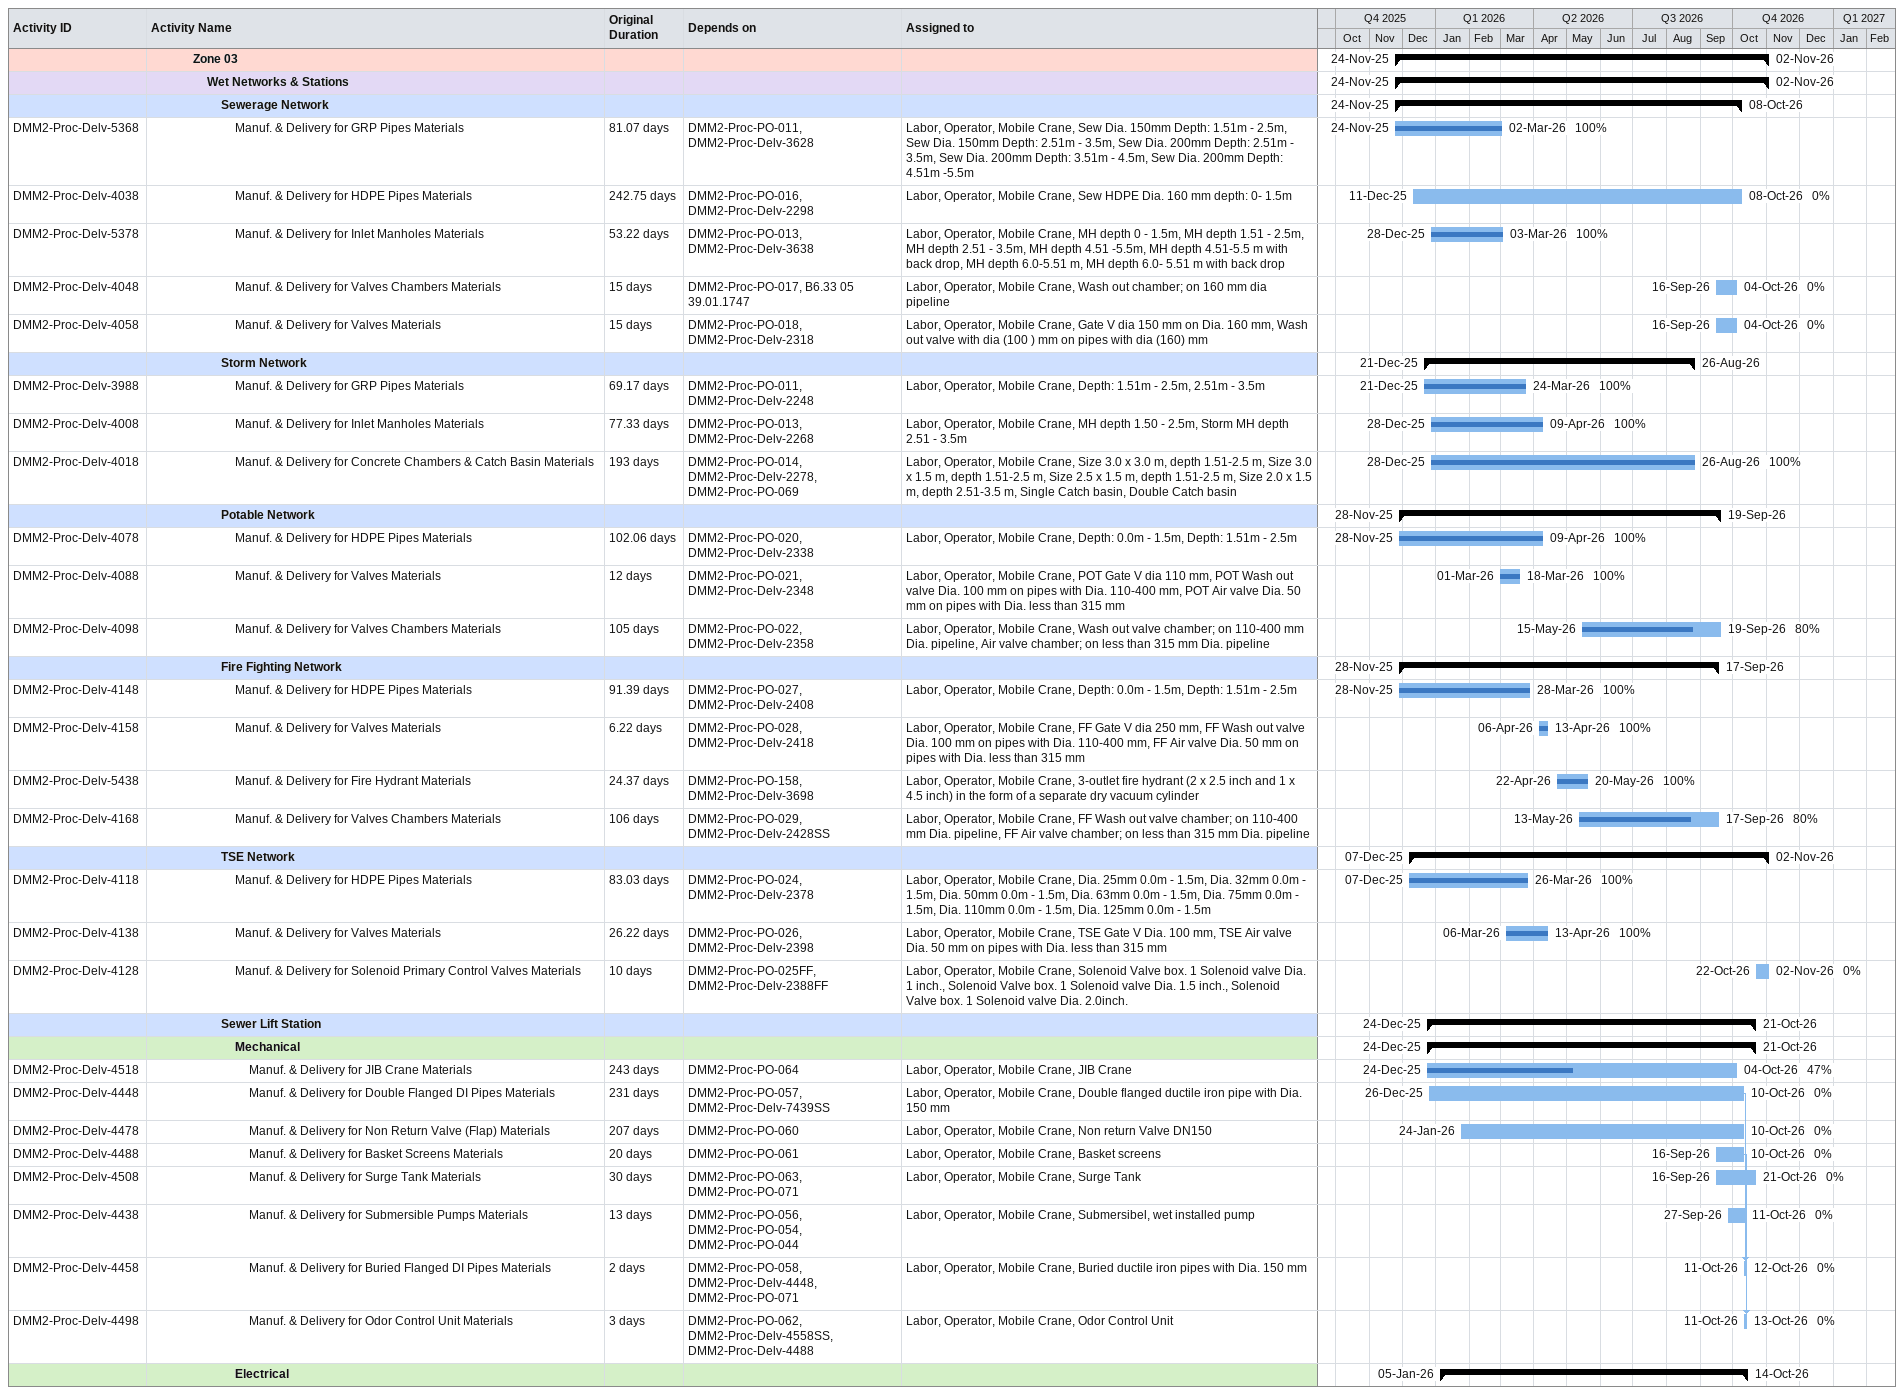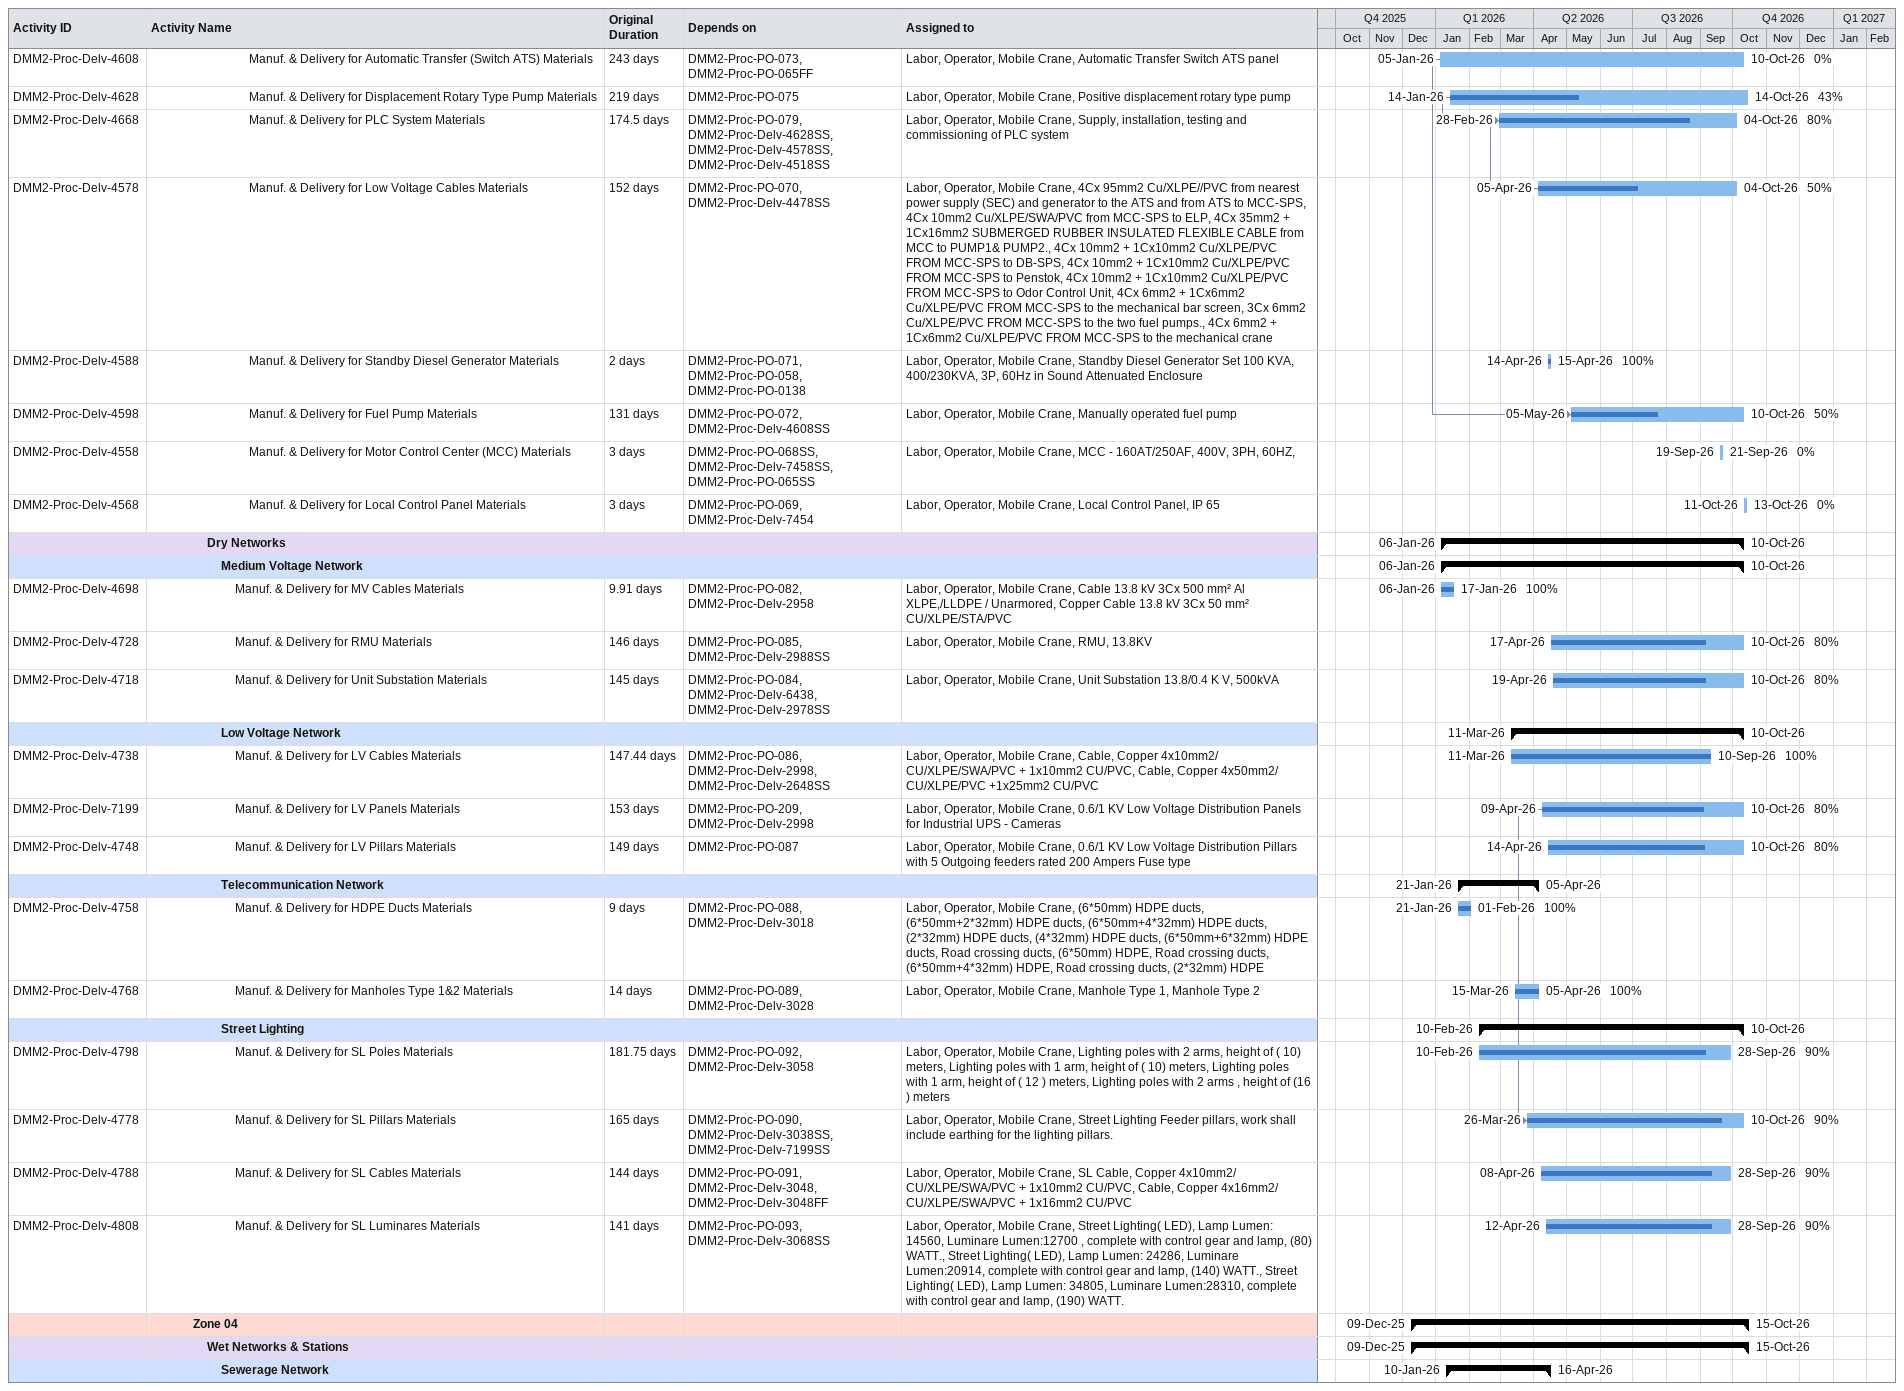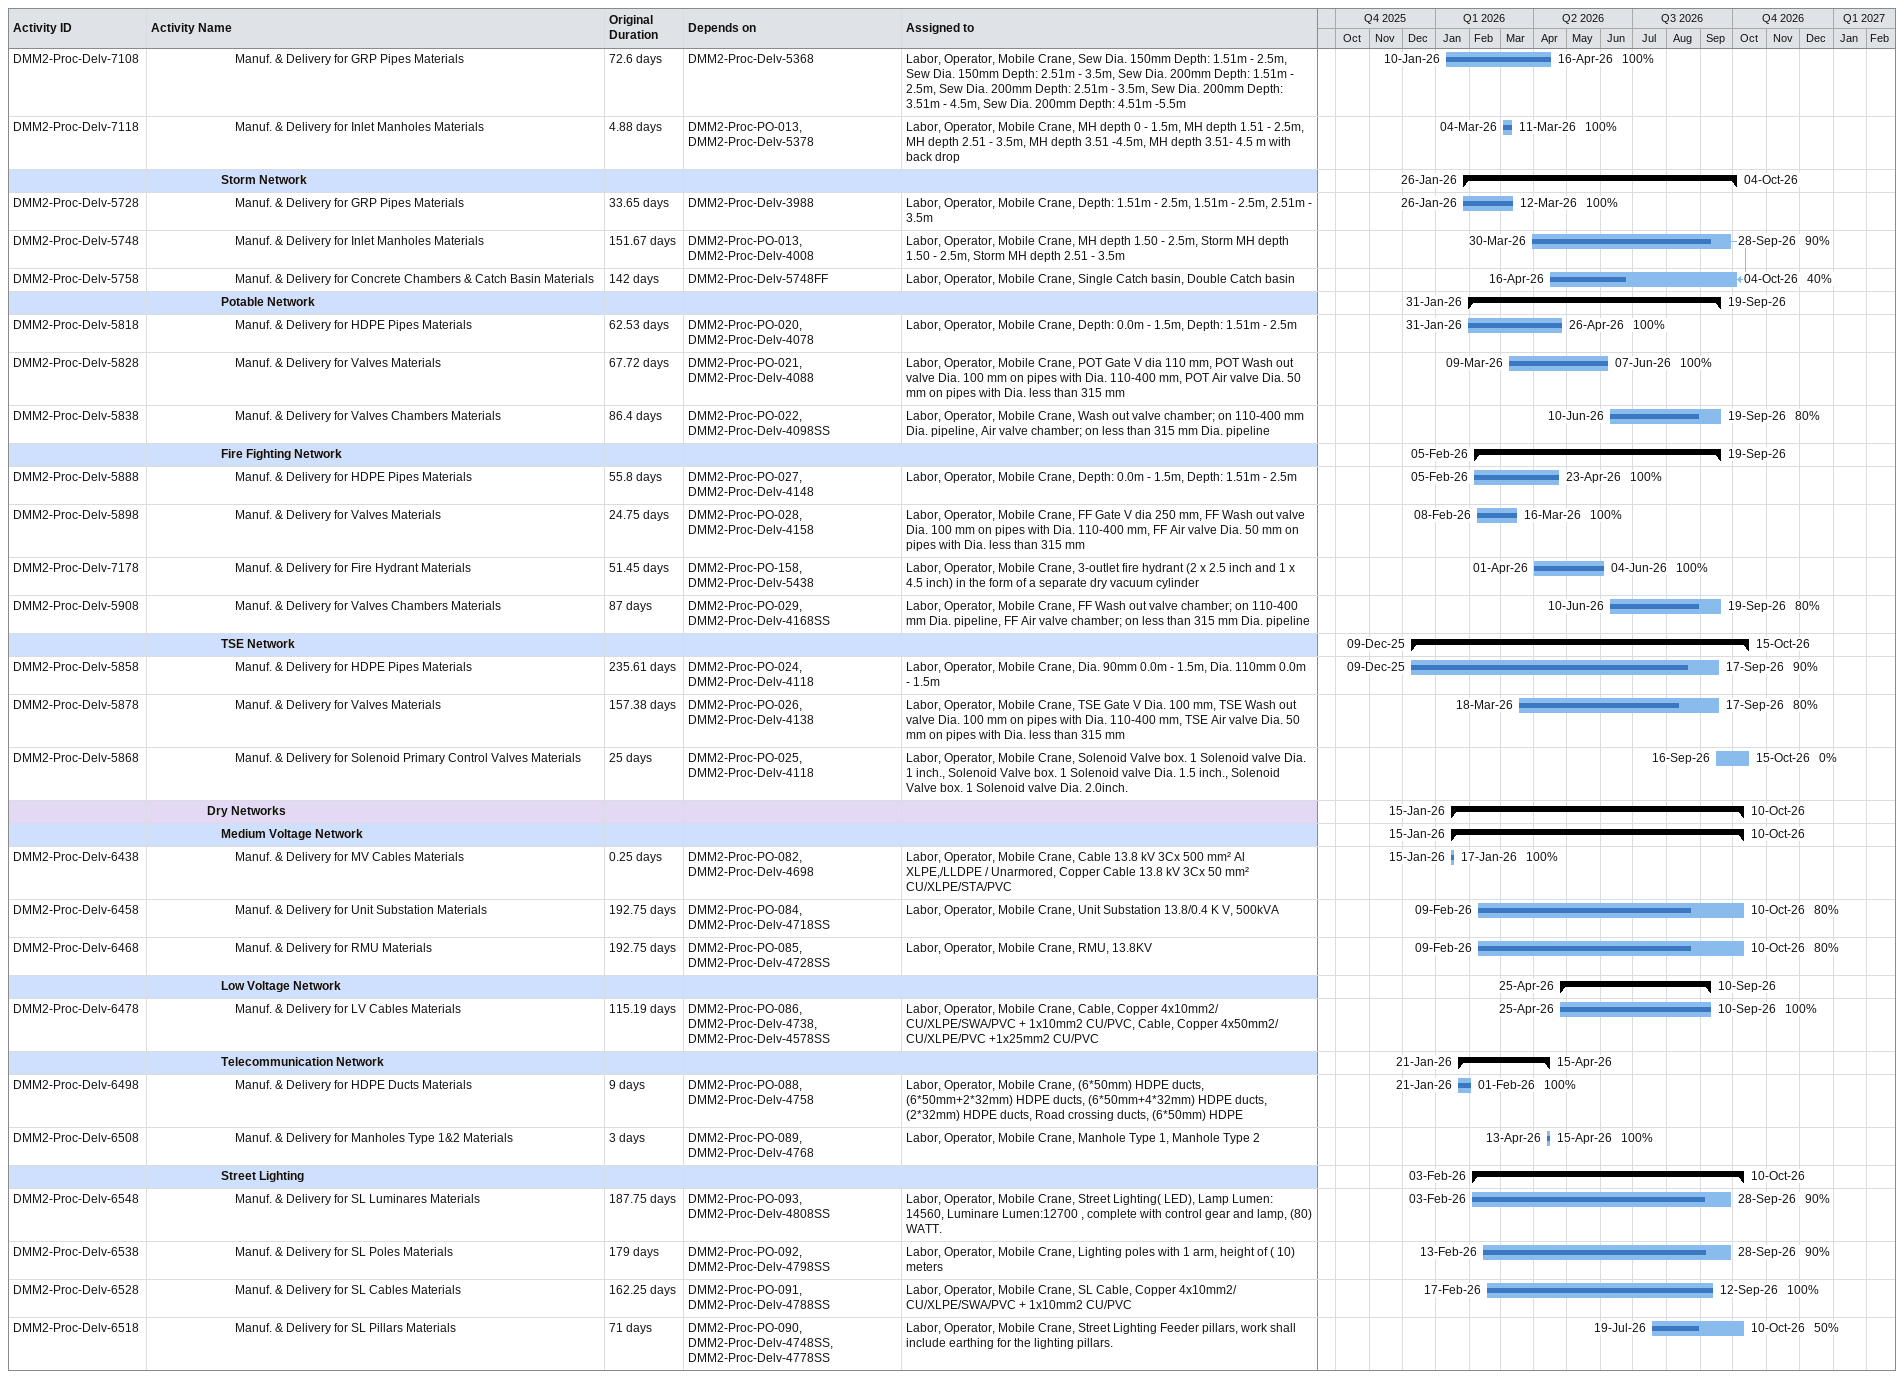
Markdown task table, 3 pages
| ID | Level | Task | Original duration | Start | Finish | Predecessors | Resources | % complete |
|---|---|---|---|---|---|---|---|---|
|  | 4 | **Zone 03** |  | 2025-11-24 | 2026-11-02 |  |  |  |
|  | 5 | **Wet Networks & Stations** |  | 2025-11-24 | 2026-11-02 |  |  |  |
|  | 6 | **Sewerage Network** |  | 2025-11-24 | 2026-10-08 |  |  |  |
| DMM2-Proc-Delv-5368 | 7 | Manuf. & Delivery for GRP Pipes Materials | 81.07d | 2025-11-24 | 2026-03-02 | DMM2-Proc-PO-011, DMM2-Proc-Delv-3628 | Labor, Operator, Mobile Crane, Sew Dia. 150mm Depth: 1.51m - 2.5m, Sew Dia. 150mm Depth: 2.51m - 3.5m, Sew Dia. 200mm Depth: 2.51m - 3.5m, Sew Dia. 200mm Depth: 3.51m - 4.5m, Sew Dia. 200mm Depth: 4.51m -5.5m | 100 |
| DMM2-Proc-Delv-4038 | 7 | Manuf. & Delivery for HDPE Pipes Materials | 242.75d | 2025-12-11 | 2026-10-08 | DMM2-Proc-PO-016, DMM2-Proc-Delv-2298 | Labor, Operator, Mobile Crane, Sew HDPE Dia. 160 mm depth: 0- 1.5m | 0 |
| DMM2-Proc-Delv-5378 | 7 | Manuf. & Delivery for Inlet Manholes Materials | 53.22d | 2025-12-28 | 2026-03-03 | DMM2-Proc-PO-013, DMM2-Proc-Delv-3638 | Labor, Operator, Mobile Crane, MH depth 0 - 1.5m, MH depth 1.51 - 2.5m, MH depth 2.51 - 3.5m, MH depth 4.51 -5.5m, MH depth 4.51-5.5 m with back drop, MH depth 6.0-5.51 m, MH depth 6.0- 5.51 m with back drop | 100 |
| DMM2-Proc-Delv-4048 | 7 | Manuf. & Delivery for Valves Chambers Materials | 15d | 2026-09-16 | 2026-10-04 | DMM2-Proc-PO-017, B6.33 05 39.01.1747 | Labor, Operator, Mobile Crane, Wash out chamber; on 160 mm dia pipeline | 0 |
| DMM2-Proc-Delv-4058 | 7 | Manuf. & Delivery for Valves Materials | 15d | 2026-09-16 | 2026-10-04 | DMM2-Proc-PO-018, DMM2-Proc-Delv-2318 | Labor, Operator, Mobile Crane, Gate V dia 150 mm on Dia. 160 mm, Wash out valve with dia (100 ) mm on pipes with dia (160) mm | 0 |
|  | 6 | **Storm Network** |  | 2025-12-21 | 2026-08-26 |  |  |  |
| DMM2-Proc-Delv-3988 | 7 | Manuf. & Delivery for GRP Pipes Materials | 69.17d | 2025-12-21 | 2026-03-24 | DMM2-Proc-PO-011, DMM2-Proc-Delv-2248 | Labor, Operator, Mobile Crane, Depth: 1.51m - 2.5m, 2.51m - 3.5m | 100 |
| DMM2-Proc-Delv-4008 | 7 | Manuf. & Delivery for Inlet Manholes Materials | 77.33d | 2025-12-28 | 2026-04-09 | DMM2-Proc-PO-013, DMM2-Proc-Delv-2268 | Labor, Operator, Mobile Crane, MH depth 1.50 - 2.5m, Storm MH depth 2.51 - 3.5m | 100 |
| DMM2-Proc-Delv-4018 | 7 | Manuf. & Delivery for Concrete Chambers & Catch Basin Materials | 193d | 2025-12-28 | 2026-08-26 | DMM2-Proc-PO-014, DMM2-Proc-Delv-2278, DMM2-Proc-PO-069 | Labor, Operator, Mobile Crane, Size 3.0 x 3.0 m, depth 1.51-2.5 m, Size 3.0 x 1.5 m, depth 1.51-2.5 m, Size 2.5 x 1.5 m, depth 1.51-2.5 m, Size 2.0 x 1.5 m, depth 2.51-3.5 m, Single Catch basin, Double Catch basin | 100 |
|  | 6 | **Potable Network** |  | 2025-11-28 | 2026-09-19 |  |  |  |
| DMM2-Proc-Delv-4078 | 7 | Manuf. & Delivery for HDPE Pipes Materials | 102.06d | 2025-11-28 | 2026-04-09 | DMM2-Proc-PO-020, DMM2-Proc-Delv-2338 | Labor, Operator, Mobile Crane, Depth: 0.0m - 1.5m, Depth: 1.51m - 2.5m | 100 |
| DMM2-Proc-Delv-4088 | 7 | Manuf. & Delivery for Valves Materials | 12d | 2026-03-01 | 2026-03-18 | DMM2-Proc-PO-021, DMM2-Proc-Delv-2348 | Labor, Operator, Mobile Crane, POT Gate V dia 110 mm, POT Wash out valve Dia. 100 mm on pipes with Dia. 110-400 mm, POT Air valve Dia. 50 mm on pipes with Dia. less than 315 mm | 100 |
| DMM2-Proc-Delv-4098 | 7 | Manuf. & Delivery for Valves Chambers Materials | 105d | 2026-05-15 | 2026-09-19 | DMM2-Proc-PO-022, DMM2-Proc-Delv-2358 | Labor, Operator, Mobile Crane, Wash out valve chamber; on 110-400 mm Dia. pipeline, Air valve chamber; on less than 315 mm Dia. pipeline | 80 |
|  | 6 | **Fire Fighting Network** |  | 2025-11-28 | 2026-09-17 |  |  |  |
| DMM2-Proc-Delv-4148 | 7 | Manuf. & Delivery for HDPE Pipes Materials | 91.39d | 2025-11-28 | 2026-03-28 | DMM2-Proc-PO-027, DMM2-Proc-Delv-2408 | Labor, Operator, Mobile Crane, Depth: 0.0m - 1.5m, Depth: 1.51m - 2.5m | 100 |
| DMM2-Proc-Delv-4158 | 7 | Manuf. & Delivery for Valves Materials | 6.22d | 2026-04-06 | 2026-04-13 | DMM2-Proc-PO-028, DMM2-Proc-Delv-2418 | Labor, Operator, Mobile Crane, FF Gate V dia 250 mm, FF Wash out valve Dia. 100 mm on pipes with Dia. 110-400 mm, FF Air valve Dia. 50 mm on pipes with Dia. less than 315 mm | 100 |
| DMM2-Proc-Delv-5438 | 7 | Manuf. & Delivery for Fire Hydrant Materials | 24.37d | 2026-04-22 | 2026-05-20 | DMM2-Proc-PO-158, DMM2-Proc-Delv-3698 | Labor, Operator, Mobile Crane, 3-outlet fire hydrant (2 x 2.5 inch and 1 x 4.5 inch) in the form of a separate dry vacuum cylinder | 100 |
| DMM2-Proc-Delv-4168 | 7 | Manuf. & Delivery for Valves Chambers Materials | 106d | 2026-05-13 | 2026-09-17 | DMM2-Proc-PO-029, DMM2-Proc-Delv-2428SS | Labor, Operator, Mobile Crane, FF Wash out valve chamber; on 110-400 mm Dia. pipeline, FF Air valve chamber; on less than 315 mm Dia. pipeline | 80 |
|  | 6 | **TSE Network** |  | 2025-12-07 | 2026-11-02 |  |  |  |
| DMM2-Proc-Delv-4118 | 7 | Manuf. & Delivery for HDPE Pipes Materials | 83.03d | 2025-12-07 | 2026-03-26 | DMM2-Proc-PO-024, DMM2-Proc-Delv-2378 | Labor, Operator, Mobile Crane, Dia. 25mm 0.0m - 1.5m, Dia. 32mm 0.0m - 1.5m, Dia. 50mm 0.0m - 1.5m, Dia. 63mm 0.0m - 1.5m, Dia. 75mm 0.0m - 1.5m, Dia. 110mm 0.0m - 1.5m, Dia. 125mm 0.0m - 1.5m | 100 |
| DMM2-Proc-Delv-4138 | 7 | Manuf. & Delivery for Valves Materials | 26.22d | 2026-03-06 | 2026-04-13 | DMM2-Proc-PO-026, DMM2-Proc-Delv-2398 | Labor, Operator, Mobile Crane, TSE Gate V Dia. 100 mm, TSE Air valve Dia. 50 mm on pipes with Dia. less than 315 mm | 100 |
| DMM2-Proc-Delv-4128 | 7 | Manuf. & Delivery for Solenoid Primary Control Valves Materials | 10d | 2026-10-22 | 2026-11-02 | DMM2-Proc-PO-025FF, DMM2-Proc-Delv-2388FF | Labor, Operator, Mobile Crane, Solenoid Valve box. 1 Solenoid valve Dia. 1 inch., Solenoid Valve box. 1 Solenoid valve Dia. 1.5 inch., Solenoid Valve box. 1 Solenoid valve Dia. 2.0inch. | 0 |
|  | 6 | **Sewer Lift Station** |  | 2025-12-24 | 2026-10-21 |  |  |  |
|  | 7 | **Mechanical** |  | 2025-12-24 | 2026-10-21 |  |  |  |
| DMM2-Proc-Delv-4518 | 8 | Manuf. & Delivery for JIB Crane Materials | 243d | 2025-12-24 | 2026-10-04 | DMM2-Proc-PO-064 | Labor, Operator, Mobile Crane, JIB Crane | 47 |
| DMM2-Proc-Delv-4448 | 8 | Manuf. & Delivery for Double Flanged DI Pipes Materials | 231d | 2025-12-26 | 2026-10-10 | DMM2-Proc-PO-057, DMM2-Proc-Delv-7439SS | Labor, Operator, Mobile Crane, Double flanged ductile iron pipe with Dia. 150 mm | 0 |
| DMM2-Proc-Delv-4478 | 8 | Manuf. & Delivery for Non Return Valve (Flap) Materials | 207d | 2026-01-24 | 2026-10-10 | DMM2-Proc-PO-060 | Labor, Operator, Mobile Crane, Non return Valve DN150 | 0 |
| DMM2-Proc-Delv-4488 | 8 | Manuf. & Delivery for Basket Screens Materials | 20d | 2026-09-16 | 2026-10-10 | DMM2-Proc-PO-061 | Labor, Operator, Mobile Crane, Basket screens | 0 |
| DMM2-Proc-Delv-4508 | 8 | Manuf. & Delivery for Surge Tank Materials | 30d | 2026-09-16 | 2026-10-21 | DMM2-Proc-PO-063, DMM2-Proc-PO-071 | Labor, Operator, Mobile Crane, Surge Tank | 0 |
| DMM2-Proc-Delv-4438 | 8 | Manuf. & Delivery for Submersible Pumps Materials | 13d | 2026-09-27 | 2026-10-11 | DMM2-Proc-PO-056, DMM2-Proc-PO-054, DMM2-Proc-PO-044 | Labor, Operator, Mobile Crane, Submersibel, wet installed pump | 0 |
| DMM2-Proc-Delv-4458 | 8 | Manuf. & Delivery for Buried Flanged DI Pipes Materials | 2d | 2026-10-11 | 2026-10-12 | DMM2-Proc-PO-058, DMM2-Proc-Delv-4448, DMM2-Proc-PO-071 | Labor, Operator, Mobile Crane, Buried ductile iron pipes with Dia. 150 mm | 0 |
| DMM2-Proc-Delv-4498 | 8 | Manuf. & Delivery for Odor Control Unit Materials | 3d | 2026-10-11 | 2026-10-13 | DMM2-Proc-PO-062, DMM2-Proc-Delv-4558SS, DMM2-Proc-Delv-4488 | Labor, Operator, Mobile Crane, Odor Control Unit | 0 |
|  | 7 | **Electrical** |  | 2026-01-05 | 2026-10-14 |  |  |  |
| DMM2-Proc-Delv-4608 | 8 | Manuf. & Delivery for Automatic Transfer (Switch ATS) Materials | 243d | 2026-01-05 | 2026-10-10 | DMM2-Proc-PO-073, DMM2-Proc-PO-065FF | Labor, Operator, Mobile Crane, Automatic Transfer Switch ATS panel | 0 |
| DMM2-Proc-Delv-4628 | 8 | Manuf. & Delivery for Displacement Rotary Type Pump Materials | 219d | 2026-01-14 | 2026-10-14 | DMM2-Proc-PO-075 | Labor, Operator, Mobile Crane, Positive displacement rotary type pump | 43 |
| DMM2-Proc-Delv-4668 | 8 | Manuf. & Delivery for PLC System Materials | 174.5d | 2026-02-28 | 2026-10-04 | DMM2-Proc-PO-079, DMM2-Proc-Delv-4628SS, DMM2-Proc-Delv-4578SS, DMM2-Proc-Delv-4518SS | Labor, Operator, Mobile Crane, Supply, installation, testing and commissioning of PLC system | 80 |
| DMM2-Proc-Delv-4578 | 8 | Manuf. & Delivery for Low Voltage Cables Materials | 152d | 2026-04-05 | 2026-10-04 | DMM2-Proc-PO-070, DMM2-Proc-Delv-4478SS | Labor, Operator, Mobile Crane, 4Cx 95mm2 Cu/XLPE//PVC from nearest power supply (SEC) and generator to the ATS and from ATS to MCC-SPS, 4Cx 10mm2 Cu/XLPE/SWA/PVC from MCC-SPS to ELP, 4Cx 35mm2 + 1Cx16mm2 SUBMERGED RUBBER INSULATED FLEXIBLE CABLE from MCC to PUMP1& PUMP2., 4Cx 10mm2 + 1Cx10mm2 Cu/XLPE/PVC FROM MCC-SPS to DB-SPS, 4Cx 10mm2 + 1Cx10mm2 Cu/XLPE/PVC FROM MCC-SPS to Penstok, 4Cx 10mm2 + 1Cx10mm2 Cu/XLPE/PVC FROM MCC-SPS to Odor Control Unit, 4Cx 6mm2 + 1Cx6mm2 Cu/XLPE/PVC FROM MCC-SPS to the mechanical bar screen, 3Cx 6mm2 Cu/XLPE/PVC FROM MCC-SPS to the two fuel pumps., 4Cx 6mm2 + 1Cx6mm2 Cu/XLPE/PVC FROM MCC-SPS to the mechanical crane | 50 |
| DMM2-Proc-Delv-4588 | 8 | Manuf. & Delivery for Standby Diesel Generator Materials | 2d | 2026-04-14 | 2026-04-15 | DMM2-Proc-PO-071, DMM2-Proc-PO-058, DMM2-Proc-PO-0138 | Labor, Operator, Mobile Crane, Standby Diesel Generator Set 100 KVA, 400/230KVA, 3P, 60Hz in Sound Attenuated Enclosure | 100 |
| DMM2-Proc-Delv-4598 | 8 | Manuf. & Delivery for Fuel Pump Materials | 131d | 2026-05-05 | 2026-10-10 | DMM2-Proc-PO-072, DMM2-Proc-Delv-4608SS | Labor, Operator, Mobile Crane, Manually operated fuel pump | 50 |
| DMM2-Proc-Delv-4558 | 8 | Manuf. & Delivery for Motor Control Center (MCC) Materials | 3d | 2026-09-19 | 2026-09-21 | DMM2-Proc-PO-068SS, DMM2-Proc-Delv-7458SS, DMM2-Proc-PO-065SS | Labor, Operator, Mobile Crane, MCC - 160AT/250AF, 400V, 3PH, 60HZ, | 0 |
| DMM2-Proc-Delv-4568 | 8 | Manuf. & Delivery for Local Control Panel Materials | 3d | 2026-10-11 | 2026-10-13 | DMM2-Proc-PO-069, DMM2-Proc-Delv-7454 | Labor, Operator, Mobile Crane, Local Control Panel, IP 65 | 0 |
|  | 5 | **Dry Networks** |  | 2026-01-06 | 2026-10-10 |  |  |  |
|  | 6 | **Medium Voltage Network** |  | 2026-01-06 | 2026-10-10 |  |  |  |
| DMM2-Proc-Delv-4698 | 7 | Manuf. & Delivery for MV Cables Materials | 9.91d | 2026-01-06 | 2026-01-17 | DMM2-Proc-PO-082, DMM2-Proc-Delv-2958 | Labor, Operator, Mobile Crane, Cable 13.8 kV 3Cx 500 mm² Al XLPE,/LLDPE / Unarmored, Copper Cable 13.8 kV 3Cx 50 mm² CU/XLPE/STA/PVC | 100 |
| DMM2-Proc-Delv-4728 | 7 | Manuf. & Delivery for RMU Materials | 146d | 2026-04-17 | 2026-10-10 | DMM2-Proc-PO-085, DMM2-Proc-Delv-2988SS | Labor, Operator, Mobile Crane, RMU, 13.8KV | 80 |
| DMM2-Proc-Delv-4718 | 7 | Manuf. & Delivery for Unit Substation Materials | 145d | 2026-04-19 | 2026-10-10 | DMM2-Proc-PO-084, DMM2-Proc-Delv-6438, DMM2-Proc-Delv-2978SS | Labor, Operator, Mobile Crane, Unit Substation 13.8/0.4 K V, 500kVA | 80 |
|  | 6 | **Low Voltage Network** |  | 2026-03-11 | 2026-10-10 |  |  |  |
| DMM2-Proc-Delv-4738 | 7 | Manuf. & Delivery for LV Cables Materials | 147.44d | 2026-03-11 | 2026-09-10 | DMM2-Proc-PO-086, DMM2-Proc-Delv-2998, DMM2-Proc-Delv-2648SS | Labor, Operator, Mobile Crane, Cable, Copper 4x10mm2/ CU/XLPE/SWA/PVC + 1x10mm2 CU/PVC, Cable, Copper 4x50mm2/ CU/XLPE/PVC +1x25mm2 CU/PVC | 100 |
| DMM2-Proc-Delv-7199 | 7 | Manuf. & Delivery for LV Panels Materials | 153d | 2026-04-09 | 2026-10-10 | DMM2-Proc-PO-209, DMM2-Proc-Delv-2998 | Labor, Operator, Mobile Crane, 0.6/1 KV Low Voltage Distribution Panels for Industrial UPS - Cameras | 80 |
| DMM2-Proc-Delv-4748 | 7 | Manuf. & Delivery for LV Pillars Materials | 149d | 2026-04-14 | 2026-10-10 | DMM2-Proc-PO-087 | Labor, Operator, Mobile Crane, 0.6/1 KV Low Voltage Distribution Pillars with 5 Outgoing feeders rated 200 Ampers Fuse type | 80 |
|  | 6 | **Telecommunication Network** |  | 2026-01-21 | 2026-04-05 |  |  |  |
| DMM2-Proc-Delv-4758 | 7 | Manuf. & Delivery for HDPE Ducts Materials | 9d | 2026-01-21 | 2026-02-01 | DMM2-Proc-PO-088, DMM2-Proc-Delv-3018 | Labor, Operator, Mobile Crane, (6*50mm) HDPE ducts, (6*50mm+2*32mm) HDPE ducts, (6*50mm+4*32mm) HDPE ducts, (2*32mm) HDPE ducts, (4*32mm) HDPE ducts, (6*50mm+6*32mm) HDPE ducts, Road crossing ducts, (6*50mm) HDPE, Road crossing ducts, (6*50mm+4*32mm) HDPE, Road crossing ducts, (2*32mm) HDPE | 100 |
| DMM2-Proc-Delv-4768 | 7 | Manuf. & Delivery for Manholes Type 1&2 Materials | 14d | 2026-03-15 | 2026-04-05 | DMM2-Proc-PO-089, DMM2-Proc-Delv-3028 | Labor, Operator, Mobile Crane, Manhole Type 1, Manhole Type 2 | 100 |
|  | 6 | **Street Lighting** |  | 2026-02-10 | 2026-10-10 |  |  |  |
| DMM2-Proc-Delv-4798 | 7 | Manuf. & Delivery for SL Poles Materials | 181.75d | 2026-02-10 | 2026-09-28 | DMM2-Proc-PO-092, DMM2-Proc-Delv-3058 | Labor, Operator, Mobile Crane, Lighting poles with 2 arms, height of ( 10) meters, Lighting poles with 1 arm, height of ( 10) meters, Lighting poles with 1 arm, height of ( 12 ) meters, Lighting poles with 2 arms , height of (16 ) meters | 90 |
| DMM2-Proc-Delv-4778 | 7 | Manuf. & Delivery for SL Pillars Materials | 165d | 2026-03-26 | 2026-10-10 | DMM2-Proc-PO-090, DMM2-Proc-Delv-3038SS, DMM2-Proc-Delv-7199SS | Labor, Operator, Mobile Crane, Street Lighting Feeder pillars, work shall include earthing for the lighting pillars. | 90 |
| DMM2-Proc-Delv-4788 | 7 | Manuf. & Delivery for SL Cables Materials | 144d | 2026-04-08 | 2026-09-28 | DMM2-Proc-PO-091, DMM2-Proc-Delv-3048, DMM2-Proc-Delv-3048FF | Labor, Operator, Mobile Crane, SL Cable, Copper 4x10mm2/ CU/XLPE/SWA/PVC + 1x10mm2 CU/PVC, Cable, Copper 4x16mm2/ CU/XLPE/SWA/PVC + 1x16mm2 CU/PVC | 90 |
| DMM2-Proc-Delv-4808 | 7 | Manuf. & Delivery for SL Luminares Materials | 141d | 2026-04-12 | 2026-09-28 | DMM2-Proc-PO-093, DMM2-Proc-Delv-3068SS | Labor, Operator, Mobile Crane, Street Lighting( LED), Lamp Lumen: 14560, Luminare Lumen:12700 , complete with control gear and lamp, (80) WATT., Street Lighting( LED), Lamp Lumen: 24286, Luminare Lumen:20914, complete with control gear and lamp, (140) WATT., Street Lighting( LED), Lamp Lumen: 34805, Luminare Lumen:28310, complete with control gear and lamp, (190) WATT. | 90 |
|  | 4 | **Zone 04** |  | 2025-12-09 | 2026-10-15 |  |  |  |
|  | 5 | **Wet Networks & Stations** |  | 2025-12-09 | 2026-10-15 |  |  |  |
|  | 6 | **Sewerage Network** |  | 2026-01-10 | 2026-04-16 |  |  |  |
| DMM2-Proc-Delv-7108 | 7 | Manuf. & Delivery for GRP Pipes Materials | 72.6d | 2026-01-10 | 2026-04-16 | DMM2-Proc-Delv-5368 | Labor, Operator, Mobile Crane, Sew Dia. 150mm Depth: 1.51m - 2.5m, Sew Dia. 150mm Depth: 2.51m - 3.5m, Sew Dia. 200mm Depth: 1.51m - 2.5m, Sew Dia. 200mm Depth: 2.51m - 3.5m, Sew Dia. 200mm Depth: 3.51m - 4.5m, Sew Dia. 200mm Depth: 4.51m -5.5m | 100 |
| DMM2-Proc-Delv-7118 | 7 | Manuf. & Delivery for Inlet Manholes Materials | 4.88d | 2026-03-04 | 2026-03-11 | DMM2-Proc-PO-013, DMM2-Proc-Delv-5378 | Labor, Operator, Mobile Crane, MH depth 0 - 1.5m, MH depth 1.51 - 2.5m, MH depth 2.51 - 3.5m, MH depth 3.51 -4.5m, MH depth 3.51- 4.5 m with back drop | 100 |
|  | 6 | **Storm Network** |  | 2026-01-26 | 2026-10-04 |  |  |  |
| DMM2-Proc-Delv-5728 | 7 | Manuf. & Delivery for GRP Pipes Materials | 33.65d | 2026-01-26 | 2026-03-12 | DMM2-Proc-Delv-3988 | Labor, Operator, Mobile Crane, Depth: 1.51m - 2.5m, 1.51m - 2.5m, 2.51m - 3.5m | 100 |
| DMM2-Proc-Delv-5748 | 7 | Manuf. & Delivery for Inlet Manholes Materials | 151.67d | 2026-03-30 | 2026-09-28 | DMM2-Proc-PO-013, DMM2-Proc-Delv-4008 | Labor, Operator, Mobile Crane, MH depth 1.50 - 2.5m, Storm MH depth 1.50 - 2.5m, Storm MH depth 2.51 - 3.5m | 90 |
| DMM2-Proc-Delv-5758 | 7 | Manuf. & Delivery for Concrete Chambers & Catch Basin Materials | 142d | 2026-04-16 | 2026-10-04 | DMM2-Proc-Delv-5748FF | Labor, Operator, Mobile Crane, Single Catch basin, Double Catch basin | 40 |
|  | 6 | **Potable Network** |  | 2026-01-31 | 2026-09-19 |  |  |  |
| DMM2-Proc-Delv-5818 | 7 | Manuf. & Delivery for HDPE Pipes Materials | 62.53d | 2026-01-31 | 2026-04-26 | DMM2-Proc-PO-020, DMM2-Proc-Delv-4078 | Labor, Operator, Mobile Crane, Depth: 0.0m - 1.5m, Depth: 1.51m - 2.5m | 100 |
| DMM2-Proc-Delv-5828 | 7 | Manuf. & Delivery for Valves Materials | 67.72d | 2026-03-09 | 2026-06-07 | DMM2-Proc-PO-021, DMM2-Proc-Delv-4088 | Labor, Operator, Mobile Crane, POT Gate V dia 110 mm, POT Wash out valve Dia. 100 mm on pipes with Dia. 110-400 mm, POT Air valve Dia. 50 mm on pipes with Dia. less than 315 mm | 100 |
| DMM2-Proc-Delv-5838 | 7 | Manuf. & Delivery for Valves Chambers Materials | 86.4d | 2026-06-10 | 2026-09-19 | DMM2-Proc-PO-022, DMM2-Proc-Delv-4098SS | Labor, Operator, Mobile Crane, Wash out valve chamber; on 110-400 mm Dia. pipeline, Air valve chamber; on less than 315 mm Dia. pipeline | 80 |
|  | 6 | **Fire Fighting Network** |  | 2026-02-05 | 2026-09-19 |  |  |  |
| DMM2-Proc-Delv-5888 | 7 | Manuf. & Delivery for HDPE Pipes Materials | 55.8d | 2026-02-05 | 2026-04-23 | DMM2-Proc-PO-027, DMM2-Proc-Delv-4148 | Labor, Operator, Mobile Crane, Depth: 0.0m - 1.5m, Depth: 1.51m - 2.5m | 100 |
| DMM2-Proc-Delv-5898 | 7 | Manuf. & Delivery for Valves Materials | 24.75d | 2026-02-08 | 2026-03-16 | DMM2-Proc-PO-028, DMM2-Proc-Delv-4158 | Labor, Operator, Mobile Crane, FF Gate V dia 250 mm, FF Wash out valve Dia. 100 mm on pipes with Dia. 110-400 mm, FF Air valve Dia. 50 mm on pipes with Dia. less than 315 mm | 100 |
| DMM2-Proc-Delv-7178 | 7 | Manuf. & Delivery for Fire Hydrant Materials | 51.45d | 2026-04-01 | 2026-06-04 | DMM2-Proc-PO-158, DMM2-Proc-Delv-5438 | Labor, Operator, Mobile Crane, 3-outlet fire hydrant (2 x 2.5 inch and 1 x 4.5 inch) in the form of a separate dry vacuum cylinder | 100 |
| DMM2-Proc-Delv-5908 | 7 | Manuf. & Delivery for Valves Chambers Materials | 87d | 2026-06-10 | 2026-09-19 | DMM2-Proc-PO-029, DMM2-Proc-Delv-4168SS | Labor, Operator, Mobile Crane, FF Wash out valve chamber; on 110-400 mm Dia. pipeline, FF Air valve chamber; on less than 315 mm Dia. pipeline | 80 |
|  | 6 | **TSE Network** |  | 2025-12-09 | 2026-10-15 |  |  |  |
| DMM2-Proc-Delv-5858 | 7 | Manuf. & Delivery for HDPE Pipes Materials | 235.61d | 2025-12-09 | 2026-09-17 | DMM2-Proc-PO-024, DMM2-Proc-Delv-4118 | Labor, Operator, Mobile Crane, Dia. 90mm 0.0m - 1.5m, Dia. 110mm 0.0m - 1.5m | 90 |
| DMM2-Proc-Delv-5878 | 7 | Manuf. & Delivery for Valves Materials | 157.38d | 2026-03-18 | 2026-09-17 | DMM2-Proc-PO-026, DMM2-Proc-Delv-4138 | Labor, Operator, Mobile Crane, TSE Gate V Dia. 100 mm, TSE Wash out valve Dia. 100 mm on pipes with Dia. 110-400 mm, TSE Air valve Dia. 50 mm on pipes with Dia. less than 315 mm | 80 |
| DMM2-Proc-Delv-5868 | 7 | Manuf. & Delivery for Solenoid Primary Control Valves Materials | 25d | 2026-09-16 | 2026-10-15 | DMM2-Proc-PO-025, DMM2-Proc-Delv-4118 | Labor, Operator, Mobile Crane, Solenoid Valve box. 1 Solenoid valve Dia. 1 inch., Solenoid Valve box. 1 Solenoid valve Dia. 1.5 inch., Solenoid Valve box. 1 Solenoid valve Dia. 2.0inch. | 0 |
|  | 5 | **Dry Networks** |  | 2026-01-15 | 2026-10-10 |  |  |  |
|  | 6 | **Medium Voltage Network** |  | 2026-01-15 | 2026-10-10 |  |  |  |
| DMM2-Proc-Delv-6438 | 7 | Manuf. & Delivery for MV Cables Materials | 0.25d | 2026-01-15 | 2026-01-17 | DMM2-Proc-PO-082, DMM2-Proc-Delv-4698 | Labor, Operator, Mobile Crane, Cable 13.8 kV 3Cx 500 mm² Al XLPE,/LLDPE / Unarmored, Copper Cable 13.8 kV 3Cx 50 mm² CU/XLPE/STA/PVC | 100 |
| DMM2-Proc-Delv-6458 | 7 | Manuf. & Delivery for Unit Substation Materials | 192.75d | 2026-02-09 | 2026-10-10 | DMM2-Proc-PO-084, DMM2-Proc-Delv-4718SS | Labor, Operator, Mobile Crane, Unit Substation 13.8/0.4 K V, 500kVA | 80 |
| DMM2-Proc-Delv-6468 | 7 | Manuf. & Delivery for RMU Materials | 192.75d | 2026-02-09 | 2026-10-10 | DMM2-Proc-PO-085, DMM2-Proc-Delv-4728SS | Labor, Operator, Mobile Crane, RMU, 13.8KV | 80 |
|  | 6 | **Low Voltage Network** |  | 2026-04-25 | 2026-09-10 |  |  |  |
| DMM2-Proc-Delv-6478 | 7 | Manuf. & Delivery for LV Cables Materials | 115.19d | 2026-04-25 | 2026-09-10 | DMM2-Proc-PO-086, DMM2-Proc-Delv-4738, DMM2-Proc-Delv-4578SS | Labor, Operator, Mobile Crane, Cable, Copper 4x10mm2/ CU/XLPE/SWA/PVC + 1x10mm2 CU/PVC, Cable, Copper 4x50mm2/ CU/XLPE/PVC +1x25mm2 CU/PVC | 100 |
|  | 6 | **Telecommunication Network** |  | 2026-01-21 | 2026-04-15 |  |  |  |
| DMM2-Proc-Delv-6498 | 7 | Manuf. & Delivery for HDPE Ducts Materials | 9d | 2026-01-21 | 2026-02-01 | DMM2-Proc-PO-088, DMM2-Proc-Delv-4758 | Labor, Operator, Mobile Crane, (6*50mm) HDPE ducts, (6*50mm+2*32mm) HDPE ducts, (6*50mm+4*32mm) HDPE ducts, (2*32mm) HDPE ducts, Road crossing ducts, (6*50mm) HDPE | 100 |
| DMM2-Proc-Delv-6508 | 7 | Manuf. & Delivery for Manholes Type 1&2 Materials | 3d | 2026-04-13 | 2026-04-15 | DMM2-Proc-PO-089, DMM2-Proc-Delv-4768 | Labor, Operator, Mobile Crane, Manhole Type 1, Manhole Type 2 | 100 |
|  | 6 | **Street Lighting** |  | 2026-02-03 | 2026-10-10 |  |  |  |
| DMM2-Proc-Delv-6548 | 7 | Manuf. & Delivery for SL Luminares Materials | 187.75d | 2026-02-03 | 2026-09-28 | DMM2-Proc-PO-093, DMM2-Proc-Delv-4808SS | Labor, Operator, Mobile Crane, Street Lighting( LED), Lamp Lumen: 14560, Luminare Lumen:12700 , complete with control gear and lamp, (80) WATT. | 90 |
| DMM2-Proc-Delv-6538 | 7 | Manuf. & Delivery for SL Poles Materials | 179d | 2026-02-13 | 2026-09-28 | DMM2-Proc-PO-092, DMM2-Proc-Delv-4798SS | Labor, Operator, Mobile Crane, Lighting poles with 1 arm, height of ( 10) meters | 90 |
| DMM2-Proc-Delv-6528 | 7 | Manuf. & Delivery for SL Cables Materials | 162.25d | 2026-02-17 | 2026-09-12 | DMM2-Proc-PO-091, DMM2-Proc-Delv-4788SS | Labor, Operator, Mobile Crane, SL Cable, Copper 4x10mm2/ CU/XLPE/SWA/PVC + 1x10mm2 CU/PVC | 100 |
| DMM2-Proc-Delv-6518 | 7 | Manuf. & Delivery for SL Pillars Materials | 71d | 2026-07-19 | 2026-10-10 | DMM2-Proc-PO-090, DMM2-Proc-Delv-4748SS, DMM2-Proc-Delv-4778SS | Labor, Operator, Mobile Crane, Street Lighting Feeder pillars, work shall include earthing for the lighting pillars. | 50 |
